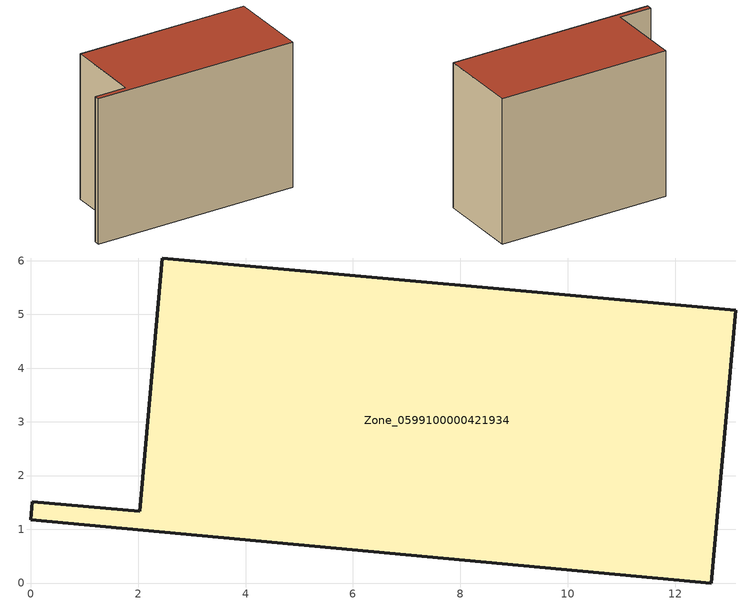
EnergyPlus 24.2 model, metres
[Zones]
Zone_0599100000421934
 floor ground (C_G): 12.67,0 0,1.18 0.03,1.51 2.03,1.34 2.45,6.05 13.13,5.07 z0
 wall outside (C_F): 2.03,1.34 0.03,1.51 0,1.18 12.67,0 13.13,5.07 2.45,6.05 2.03,1.34 z0:9.09
 roof outside (C_R): 13.13,5.07 2.45,6.05 2.03,1.34 0.03,1.51 0,1.18 12.67,0 z9.09
[BUILDING]
Pand.0599100000421934: North Axis=0; Terrain=City; Loads Convergence Tolerance Value=0.04; Temperature Convergence Tolerance Value=0.4; Solar Distribution=FullExterior; Maximum Number of Warmup Days=25; Minimum Number of Warmup Days=1
[Site:Location]
Rotterdam.The.Hague.AP_ZH_NLD Design_Conditions: Latitude=51.96; Longitude=4.45; Time Zone=1; Elevation=-4.5
[SITE:GROUNDTEMPERATURE:BUILDINGSURFACE]
18, 18, 18, 18, 18, 18, 18, 18, 18, 18, 18, 18
[MATERIAL] Thermal Absorptance=0.9; Solar Absorptance=0.7; Visible Absorptance=0.7
Name | Roughness | Thickness | Conductivity | Density | Specific Heat
G.TI.1992-2005 | MediumSmooth | 0.15 | 0.06 | 540 | 1210
F.TI.1992-2005 | Rough | 0.3 | 0.12 | 1920 | 840
R.TI.1992-2005 | MediumRough | 0.2 | 0.08 | 1500 | 1000
[CONSTRUCTION]
C_G: G.TI.1992-2005
C_F: F.TI.1992-2005
C_R: R.TI.1992-2005
[ZONE]
Zone_0599100000421934: Type=1; Multiplier=1; Ceiling Height=Autocalculate; Volume=Autocalculate; Floor Area=autocalculate; Part of Total Floor Area=Yes
[ZONEINFILTRATION:DESIGNFLOWRATE]
Infil_Zone_0599100000421934: Zone or ZoneList or Space or SpaceList=Zone_0599100000421934; Schedule=AlwaysOn; Design Flow Rate Calculation Method=Flow/Area; Flow Rate per Floor Area=0.0015; Constant Term Coefficient=1; Temperature Term Coefficient=0; Velocity Term Coefficient=0; Velocity Squared Term Coefficient=0
[HVACTEMPLATE:ZONE:IDEALLOADSAIRSYSTEM]
Zone_0599100000421934: Maximum Heating Supply Air Temperature=50; Minimum Cooling Supply Air Temperature=13; Maximum Heating Supply Air Humidity Ratio=0.0156; Minimum Cooling Supply Air Humidity Ratio=0.0077; Heating Limit=NoLimit; Cooling Limit=NoLimit; Dehumidification Control Type=ConstantSensibleHeatRatio; Cooling Sensible Heat Ratio=0.7; Dehumidification Setpoint=60; Humidification Control Type=None; Humidification Setpoint=30; Outdoor Air Method=None; Outdoor Air Flow Rate per Person=0.00944; Outdoor Air Flow Rate per Zone Floor Area=0; Outdoor Air Flow Rate per Zone=0; Demand Controlled Ventilation Type=None; Outdoor Air Economizer Type=NoEconomizer; Heat Recovery Type=None; Sensible Heat Recovery Effectiveness=0.7; Latent Heat Recovery Effectiveness=0.65
[ZONECONTROL:THERMOSTAT]
ThermostatControl_Zone_0599100000421934: Zone or ZoneList=Zone_0599100000421934; Control Type Schedule=DualSetpointControlType; Control 1=Thermostat_Zone_0599100000421934; Temperature Difference Between Cutout And Setpoint=0
[THERMOSTATSETPOINT:DUALSETPOINT]
Thermostat_Zone_0599100000421934: Heating Setpoint Temperature Schedule=HeatingSetpoint_Zone_0599100000421934; Cooling Setpoint Temperature Schedule=CoolingSetpoint_Zone_0599100000421934
[SCHEDULE:COMPACT]
HeatingSetpoint_Zone_0599100000421934: Through: 12/31, For: AllDays, Until: 24:00, 21
CoolingSetpoint_Zone_0599100000421934: Through: 12/31, For: AllDays, Until: 24:00, 24
DualSetpointControlType: Through: 12/31, For: AllDays, Until: 24:00, 4
AlwaysOn: Through: 12/31, For: AllDays, Until: 24:00, 1
